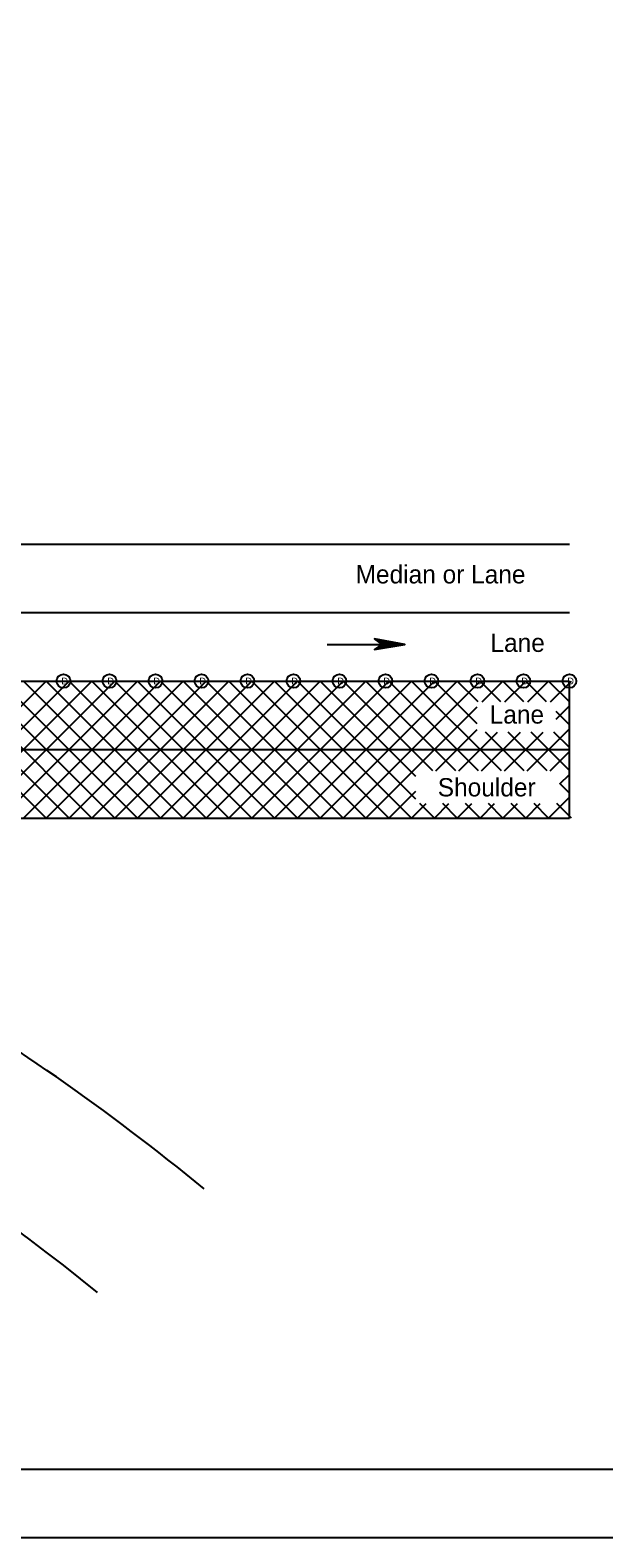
# Model space of a CAD drawing. Extents: x 499945 to 500993, y 499985 to 500645.
# Drawn here: x 500636.9 to 500762.4, y 499985 to 500315 of the extents above; entities that cross this region are included whole.
import ezdxf

# ---------------------------------------------------------------- set-up
doc = ezdxf.new("R2010")
doc.units = 0
for name, color, linetype in [('1', 7, 'Continuous'), ('24', 7, 'Continuous'), ('41', 7, 'Continuous'), ('5', 7, 'Continuous'), ('56', 7, 'Continuous'), ('60', 7, 'Continuous')]:
    doc.layers.add(name, color=color, linetype=linetype)

msp = doc.modelspace()

# ---------------------------------------------------------------- linework, layer by layer
at = {"layer": '1'}
for p, q in [((500168.84, 500202.51), (500754.89, 500202.51)), ((500168.84, 500187.52), (500754.89, 500187.52)), ((500168.84, 500172.53), (500754.89, 500172.53)), ((500610.45, 500142.55), (500640.42, 500172.53)), ((500640.42, 500142.55), (500610.45, 500172.53)), ((500615.44, 500142.55), (500645.42, 500172.53)), ((500645.42, 500142.55), (500615.44, 500172.53)), ((500620.44, 500142.55), (500650.42, 500172.53)), ((500650.42, 500142.55), (500620.44, 500172.53)), ((500625.44, 500142.55), (500655.41, 500172.53)), ((500655.41, 500142.55), (500625.44, 500172.53)), ((500630.43, 500142.55), (500660.41, 500172.53)), ((500660.41, 500142.55), (500630.43, 500172.53)), ((500635.43, 500142.55), (500665.41, 500172.53)), ((500665.41, 500142.55), (500635.43, 500172.53)), ((500640.42, 500142.55), (500670.4, 500172.53)), ((500670.4, 500142.55), (500640.42, 500172.53)), ((500645.42, 500142.55), (500675.4, 500172.53)), ((500675.4, 500142.55), (500645.42, 500172.53)), ((500650.42, 500142.55), (500680.39, 500172.53)), ((500680.39, 500142.55), (500650.42, 500172.53)), ((500655.41, 500142.55), (500685.39, 500172.53)), ((500685.39, 500142.55), (500655.41, 500172.53)), ((500660.41, 500142.55), (500690.39, 500172.53)), ((500690.39, 500142.55), (500660.41, 500172.53)), ((500665.41, 500142.55), (500695.38, 500172.53)), ((500695.38, 500142.55), (500665.41, 500172.53)), ((500670.4, 500142.55), (500700.38, 500172.53)), ((500700.38, 500142.55), (500670.4, 500172.53)), ((500675.4, 500142.55), (500705.38, 500172.53)), ((500705.38, 500142.55), (500675.4, 500172.53)), ((500680.39, 500142.55), (500710.37, 500172.53)), ((500710.37, 500142.55), (500680.39, 500172.53)), ((500685.39, 500142.55), (500715.37, 500172.53)), ((500715.37, 500142.55), (500685.39, 500172.53)), ((500720.36, 500142.55), (500690.39, 500172.53)), ((500690.39, 500142.55), (500720.36, 500172.53)), ((500695.38, 500142.55), (500725.36, 500172.53)), ((500721.27, 500146.65), (500695.38, 500172.53)), ((500700.38, 500142.55), (500730.36, 500172.53)), ((500721.27, 500151.64), (500700.38, 500172.53)), ((500705.38, 500142.55), (500735.35, 500172.53)), ((500725.02, 500152.88), (500705.38, 500172.53)), ((500730.02, 500152.88), (500710.37, 500172.53)), ((500735.01, 500152.88), (500715.37, 500172.53)), ((500740.01, 500152.88), (500720.36, 500172.53)), ((500734.74, 500163.15), (500725.36, 500172.53)), ((500734.9, 500167.98), (500730.36, 500172.53)), ((500739.9, 500167.98), (500735.35, 500172.53)), ((500735.8, 500167.98), (500740.35, 500172.53)), ((500744.89, 500167.98), (500740.35, 500172.53)), ((500740.8, 500167.98), (500745.34, 500172.53)), ((500749.89, 500167.98), (500745.34, 500172.53)), ((500745.8, 500167.98), (500750.34, 500172.53)), ((500754.89, 500167.98), (500750.34, 500172.53)), ((500750.79, 500167.98), (500755.34, 500172.53)), ((500754.89, 500142.55), (500754.89, 500172.53)), ((500710.37, 500142.55), (500734.74, 500166.92)), ((500751.99, 500164.19), (500754.89, 500167.09)), ((500754.89, 500162.98), (500751.99, 500165.88)), ((500725.7, 500152.88), (500734.74, 500161.93)), ((500730.69, 500152.88), (500739.19, 500161.38)), ((500735.69, 500152.88), (500744.19, 500161.38)), ((500745.01, 500152.88), (500736.51, 500161.38)), ((500740.69, 500152.88), (500749.18, 500161.38)), ((500750, 500152.88), (500741.51, 500161.38)), ((500745.68, 500152.88), (500754.89, 500162.09)), ((500754.89, 500152.99), (500746.5, 500161.38)), ((500754.89, 500157.99), (500751.5, 500161.38)), ((500460.22, 500157.54), (500754.89, 500157.54)), ((500750.68, 500152.88), (500754.89, 500157.1)), ((500752.8, 500150.01), (500754.89, 500152.1)), ((500715.37, 500142.55), (500721.27, 500148.45)), ((500754.89, 500147.99), (500752.8, 500150.09)), ((500720.36, 500142.55), (500723.55, 500145.74)), ((500725.36, 500142.55), (500722.17, 500145.74)), ((500725.36, 500142.55), (500728.55, 500145.74)), ((500730.36, 500142.55), (500727.17, 500145.74)), ((500730.36, 500142.55), (500733.54, 500145.74)), ((500735.35, 500142.55), (500732.17, 500145.74)), ((500735.35, 500142.55), (500738.54, 500145.74)), ((500740.35, 500142.55), (500737.16, 500145.74)), ((500740.35, 500142.55), (500743.53, 500145.74)), ((500745.34, 500142.55), (500742.16, 500145.74)), ((500745.34, 500142.55), (500748.53, 500145.74)), ((500750.34, 500142.55), (500747.16, 500145.74)), ((500750.34, 500142.55), (500754.89, 500147.1)), ((500755.34, 500142.55), (500752.15, 500145.74)), ((500535.48, 500142.55), (500754.89, 500142.55)), ((500000, 500000), (500990, 500000)), ((500993, 499985), (499944.83, 499985))]:
    msp.add_line(p, q, dxfattribs=at)
for centre, radius, start, end in [((500358.61, 499678.11), 464.66, 50.9006, 88.2641), ((500357.24, 499675.8), 499.62, 50.5103, 69.1015)]:
    msp.add_arc(centre, radius, start, end, dxfattribs=at)
at = {"layer": '24'}
msp.add_line((500701.91, 500180.56), (500713.84, 500180.56), dxfattribs=at)
msp.add_lwpolyline([(500718.9, 500180.56), (500712.25, 500181.74), (500713.84, 500180.56), (500712.28, 500179.41), (500718.9, 500180.56), (500718.45, 500180.55), (500712.43, 500181.65), (500713.96, 500180.55), (500712.55, 500179.5), (500718.22, 500180.53), (500717.99, 500180.56), (500712.84, 500181.48), (500714, 500180.55), (500712.8, 500179.65), (500717.89, 500180.56), (500717.67, 500180.53), (500713.16, 500181.34), (500714.04, 500180.56), (500713.15, 500179.75), (500717.03, 500180.53), (500716.66, 500180.53), (500713.5, 500181.18), (500714.11, 500180.58), (500713.45, 500179.92), (500716.59, 500180.56), (500716.23, 500180.58), (500713.86, 500180.99), (500714.32, 500180.53), (500713.82, 500180.07), (500715.91, 500180.56), (500715.57, 500180.6), (500714.15, 500180.87), (500714.38, 500180.55), (500713.99, 500180.19), (500715.4, 500180.56), (500714.47, 500180.78), (500714.6, 500180.53), (500714.2, 500180.27), (500715.17, 500180.53), (500714.56, 500180.68), (500714.81, 500180.48), (500714.52, 500180.36), (500714.81, 500180.55), (500714.66, 500180.58)], dxfattribs=at)
at = {"layer": '41'}
msp.add_lwpolyline([(499944.83, 500645), (500993, 500645), (500993, 499985), (499944.83, 499985)], close=True, dxfattribs=at)
at = {"layer": '5'}
msp.add_line((500449.59, 500172.53), (500754.89, 500172.53), dxfattribs=at)
at = {"layer": '56'}
for centre in [(500644.21, 500172.53), (500654.28, 500172.53), (500664.34, 500172.53), (500674.4, 500172.53), (500684.46, 500172.53), (500694.52, 500172.53), (500704.58, 500172.53), (500714.65, 500172.53), (500724.71, 500172.53), (500734.77, 500172.53), (500744.83, 500172.53), (500754.89, 500172.53)]:
    msp.add_circle(centre, 1.5, dxfattribs=at)
at = {"layer": '60'}
for centre in [(500644.21, 500172.53), (500654.28, 500172.53), (500664.34, 500172.53), (500674.4, 500172.53), (500684.46, 500172.53), (500694.52, 500172.53), (500704.58, 500172.53), (500714.65, 500172.53), (500724.71, 500172.53), (500734.77, 500172.53), (500744.83, 500172.53), (500754.89, 500172.53)]:
    msp.add_circle(centre, 1.5, dxfattribs=at)

# ---------------------------------------------------------------- texts
at = {"layer": '5'}
for s, p in [('Median or Lane', (500708.12, 500193.9)), ('Lane', (500737.62, 500178.91)), ('Lane', (500737.45, 500163.22)), ('Shoulder', (500726.09, 500147.28))]:
    msp.add_text(s, height=4, dxfattribs=at).set_placement(p)
at = {"layer": '56'}
for p in [(500643.75, 500171.78), (500653.81, 500171.78), (500663.88, 500171.78), (500673.94, 500171.78), (500684, 500171.78), (500694.06, 500171.78), (500704.12, 500171.78), (500714.19, 500171.78), (500724.25, 500171.78), (500734.31, 500171.78), (500744.37, 500171.78), (500754.43, 500171.78)]:
    msp.add_text('D', height=1.5, dxfattribs=at).set_placement(p)

doc.saveas('drawing.dxf')
